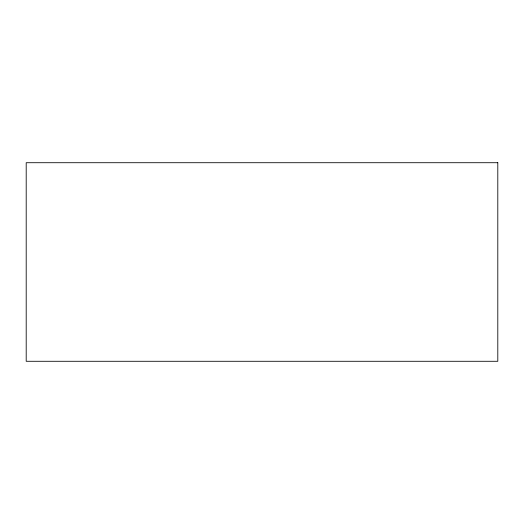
<?xml version="1.0" encoding="UTF-8"?>
<svg xmlns="http://www.w3.org/2000/svg" width="524" height="524" viewBox="0 0 524 524"><rect width="100%" height="100%" fill="white"/><g stroke="black" fill="none" stroke-linecap="round" stroke-linejoin="round"><path stroke-width="0.79" d="M497.8 162.715L26.2 162.715L26.2 361.285L497.8 361.285L497.8 162.715"/></g></svg>
